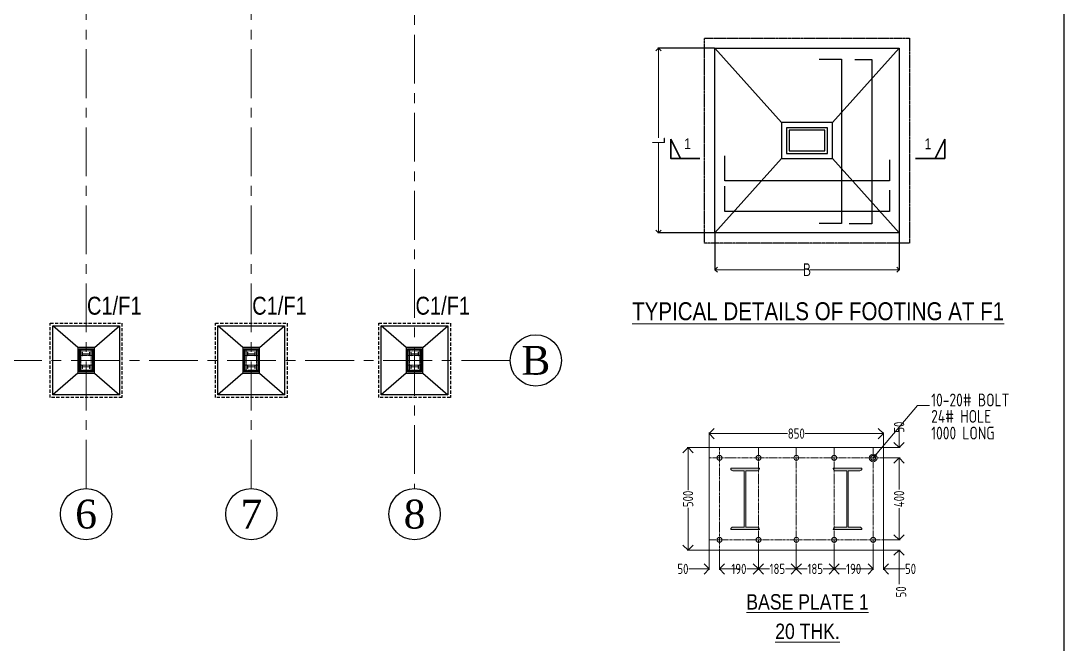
# Model space of a CAD drawing. Header units: millimetres. Extents: x 3470347 to 5996549, y -3470518 to 17149644.
# Drawn here: x 3866919 to 3907837, y 7321260 to 7345582 of the extents above; entities that cross this region are included whole.
import ezdxf
from ezdxf.enums import TextEntityAlignment as Align

# ---------------------------------------------------------------- set-up
doc = ezdxf.new("R2010")
doc.units = ezdxf.units.MM
doc.header["$MEASUREMENT"] = 0
doc.header["$PDMODE"] = 35
doc.header["$PDSIZE"] = -5
for name, pattern in [('CENTER', [50.8, 31.75, -6.35, 6.35, -6.35]), ('CENTERX2', [4, 2.5, -0.5, 0.5, -0.5]), ('DASHED2', [0.375, 0.25, -0.125]), ('HIDDEN', [0.375, 0.25, -0.125])]:
    doc.linetypes.add(name, pattern=pattern)
doc.layers.get('0').update_dxf_attribs({"linetype": 'CONTINUOUS', "lineweight": 25})
doc.layers.get('DEFPOINTS').update_dxf_attribs({"linetype": 'CONTINUOUS', "lineweight": 25})
for name, color, linetype, lineweight in [('BLOCK', 7, 'CONTINUOUS', 30), ('CENTER', 8, 'CENTER', 0), ('GB', 2, 'CONTINUOUS', 20), ('L4', 4, 'CONTINUOUS', 30), ('NOTE', 7, 'CONTINUOUS', 25), ('PV_TEXT_ROMANS', 7, 'CONTINUOUS', 0), ('rDIMension', 1, 'CONTINUOUS', 18), ('rRCC 1', 3, 'CONTINUOUS', 25), ('rRCC 2', 40, 'CONTINUOUS', 15), ('TEXT6', 6, 'CONTINUOUS', 50)]:
    doc.layers.add(name, color=color, linetype=linetype, lineweight=lineweight)
doc.layers.add('CP', color=2, linetype='CONTINUOUS')
doc.layers.add('YQ_AXIS', color=4, linetype='CONTINUOUS')
doc.styles.add('Aerial', font='times.ttf')
doc.styles.add('DIM', font='geniso.shx', dxfattribs={"width": 0.85})
doc.styles.add('J.P', font='ARIALN.TTF')
doc.styles.add('ROMANS', font='', dxfattribs={"width": 0.8})
doc.styles.add('YQ_DIM', font='ARCHS.SHX', dxfattribs={"width": 0.8, "bigfont": 'HZDX.SHX'})
doc.styles.get('ROMANS').set_extended_font_data('AR CENA')
doc.dimstyles.new('ST-150', dxfattribs={"dimscale": 75, "dimtxt": 3, "dimasz": 2, "dimexe": 0.18, "dimexo": 0.0625, "dimgap": 0.2, "dimtad": 0, "dimdec": 0, "dimlfac": 2, "dimzin": 0, "dimdsep": 46, "dimtxsty": 'DIM', "dimblk": 'OPEN90', "dimcen": 0.09, "dimclrd": 256, "dimclrt": 7, "dimadec": 0, "dimazin": 0, "dimtfac": 1, "dimtdec": 0, "dimtofl": 0, "dimtmove": 0, "dimatfit": 3, "dimldrblk": 'OPEN90', "dimfxl": 1, "dimtolj": 1, "dimtzin": 0, "dimlwd": -1, "dimarcsym": 0})
doc.dimstyles.new('ST-25', dxfattribs={"dimscale": 100, "dimtxt": 2.5, "dimasz": 2, "dimexe": 0.18, "dimexo": 0.0625, "dimgap": 0.2, "dimtad": 0, "dimdec": 0, "dimlfac": 0.25, "dimzin": 0, "dimdsep": 46, "dimtxsty": 'DIM', "dimblk": 'OPEN90', "dimcen": 0.09, "dimclrd": 256, "dimclrt": 7, "dimadec": 0, "dimazin": 0, "dimtfac": 1, "dimtdec": 0, "dimtofl": 0, "dimtmove": 0, "dimatfit": 3, "dimldrblk": 'OPEN90', "dimfxl": 1, "dimtolj": 1, "dimtzin": 0, "dimlwd": -1, "dimarcsym": 0})

# ---------------------------------------------------------------- blocks, each defined once
blk = doc.blocks.new('_Open90')
at = {"color": 0, "linetype": 'ByBlock', "lineweight": -2}
for p, q in [((0, 0), (-1, 0)), ((-0.5, 0.5), (0, 0)), ((0, 0), (-0.5, -0.5))]:
    blk.add_line(p, q, dxfattribs=at)
blk = doc.blocks.new('*D62')
at = {"layer": 'DEFPOINTS', "color": 0}
for p in [(3894008, 7344514), (3891807, 7337314), (3894008, 7337314)]:
    blk.add_point(p, dxfattribs=at)
at = {"layer": 'rDIMension', "color": 0, "lineweight": -2}
for p, q in [((3894001, 7344514), (3891789, 7344514)), ((3894001, 7337314), (3891789, 7337314))]:
    blk.add_line(p, q, dxfattribs=at)
at = {"layer": 'rDIMension'}
for p, q in [((3891807, 7344314), (3891807, 7341019)), ((3891807, 7337514), (3891807, 7340809))]:
    blk.add_line(p, q, dxfattribs=at)
at = {"layer": 'rDIMension', "xscale": 200, "yscale": 200, "zscale": 200}
for p, rotation in [((3891807, 7344514), 90), ((3891807, 7337314), 270)]:
    blk.add_blockref('_Open90', p, dxfattribs=dict(at, rotation=rotation))
at = {"layer": 'rDIMension', "color": 7, "insert": (3891807, 7340914), "char_height": 500, "attachment_point": 5, "rotation": 90, "style": 'DIM'}
blk.add_mtext('\\A1;L', dxfattribs=at)
blk = doc.blocks.new('*D63')
at = {"layer": 'DEFPOINTS', "color": 0}
for p in [(3894008, 7337314), (3901208, 7337314), (3901208, 7335872)]:
    blk.add_point(p, dxfattribs=at)
at = {"layer": 'rDIMension', "color": 0, "lineweight": -2}
for p, q in [((3894008, 7337308), (3894008, 7335854)), ((3901208, 7337308), (3901208, 7335854))]:
    blk.add_line(p, q, dxfattribs=at)
at = {"layer": 'rDIMension'}
for p, q in [((3894208, 7335872), (3897481, 7335872)), ((3901008, 7335872), (3897734, 7335872))]:
    blk.add_line(p, q, dxfattribs=at)
at = {"layer": 'rDIMension', "xscale": 200, "yscale": 200, "zscale": 200, "rotation": 180}
blk.add_blockref('_Open90', (3894008, 7335872), dxfattribs=at)
at = {"layer": 'rDIMension', "xscale": 200, "yscale": 200, "zscale": 200}
blk.add_blockref('_Open90', (3901208, 7335872), dxfattribs=at)
at = {"layer": 'rDIMension', "color": 7, "insert": (3897608, 7335872), "char_height": 500, "attachment_point": 5, "style": 'DIM'}
blk.add_mtext('\\A1;B', dxfattribs=at)
blk = doc.blocks.new('SMH-1')
at = {"layer": 'L4'}
for points in [[(0, 0), (815, 0), (815, 535)], [(815, 535), (546, 0)]]:
    blk.add_lwpolyline(points, dxfattribs=at)
at = {"layer": 'TEXT6', "style": 'ROMANS', "width": 0.85}
blk.add_attdef('SEC', text='', height=300, dxfattribs=at).set_placement((346, 410), align=Align.MIDDLE_CENTER)
blk = doc.blocks.new('BP11')
at = {"layer": 'GB', "transparency": 33554483}
h = blk.add_hatch(color=3, dxfattribs=at)
h.dxf.hatch_style = 1
h.paths.add_polyline_path([(3812022, 7355150), (3812022, 7355148), (3812162, 7355148), (3812162, 7355150, 0.414214), (3812152, 7355160), (3812096, 7355160), (3812096, 7355436), (3812152, 7355436, 0.414214), (3812162, 7355446), (3812162, 7355448), (3812022, 7355448), (3812022, 7355446, 0.414214), (3812032, 7355436), (3812089, 7355436), (3812089, 7355160), (3812032, 7355160, 0.414214)])
h = blk.add_hatch(color=3, dxfattribs=at)
h.dxf.hatch_style = 1
h.paths.add_polyline_path([(3812522, 7355148), (3812522, 7355150, -0.414214), (3812532, 7355160), (3812589, 7355160), (3812589, 7355436), (3812532, 7355436, -0.414214), (3812522, 7355446), (3812522, 7355448), (3812662, 7355448), (3812662, 7355446, -0.414214), (3812652, 7355436), (3812596, 7355436), (3812596, 7355160), (3812652, 7355160, -0.414214), (3812662, 7355150), (3812662, 7355148)])
at = {"layer": 'GB', "color": 8, "linetype": 'CENTERX2', "ltscale": 20}
for p, q in [((3812767, 7355498), (3811917, 7355498)), ((3811967, 7355548), (3811967, 7355048)), ((3812157, 7355548), (3812157, 7355048)), ((3812342, 7355548), (3812342, 7355048)), ((3812527, 7355548), (3812527, 7355048)), ((3812717, 7355048), (3812717, 7355548)), ((3811917, 7355098), (3812767, 7355098))]:
    blk.add_line(p, q, dxfattribs=at)
at = {"layer": 'GB', "color": 4}
blk.add_lwpolyline([(3811892, 7355573), (3811892, 7355023), (3812792, 7355023), (3812792, 7355573)], close=True, dxfattribs=at)
at = {"layer": 'GB', "color": 5}
blk.add_lwpolyline([(3811917, 7355548), (3811917, 7355048), (3812767, 7355048), (3812767, 7355548)], close=True, dxfattribs=at)
at = {"layer": 'GB', "color": 3}
for points in [[(3812089, 7355160), (3812032, 7355160, 0.414214), (3812022, 7355150), (3812022, 7355148), (3812162, 7355148), (3812162, 7355150, 0.414214), (3812152, 7355160), (3812096, 7355160), (3812096, 7355436), (3812152, 7355436, 0.414214), (3812162, 7355446), (3812162, 7355448), (3812022, 7355448), (3812022, 7355446, 0.414214), (3812032, 7355436), (3812089, 7355436)], [(3812596, 7355160), (3812652, 7355160, -0.414214), (3812662, 7355150), (3812662, 7355148), (3812522, 7355148), (3812522, 7355150, -0.414214), (3812532, 7355160), (3812589, 7355160), (3812589, 7355436), (3812532, 7355436, -0.414214), (3812522, 7355446), (3812522, 7355448), (3812662, 7355448), (3812662, 7355446, -0.414214), (3812652, 7355436), (3812596, 7355436)]]:
    blk.add_lwpolyline(points, format="xyb", close=True, dxfattribs=at)
at = {"layer": 'GB'}
for centre in [(3811967, 7355498), (3812157, 7355498), (3812342, 7355498), (3812527, 7355498), (3812717, 7355498), (3811967, 7355098), (3812157, 7355098), (3812342, 7355098), (3812527, 7355098), (3812717, 7355098)]:
    blk.add_circle(centre, 12, dxfattribs=at)
blk = doc.blocks.new('*D102')
at = {"layer": 'DEFPOINTS', "color": 0}
for p in [(3815955, 7326734), (3815955, 7326459), (3819355, 7326459)]:
    blk.add_point(p, dxfattribs=at)
at = {"layer": 'rDIMension', "color": 0, "lineweight": -2}
for p, q in [((3815955, 7326465), (3815955, 7326752)), ((3819355, 7326465), (3819355, 7326752))]:
    blk.add_line(p, q, dxfattribs=at)
at = {"layer": 'rDIMension'}
for p, q in [((3816155, 7326734), (3817482, 7326734)), ((3819155, 7326734), (3817828, 7326734))]:
    blk.add_line(p, q, dxfattribs=at)
at = {"layer": 'rDIMension', "xscale": 200, "yscale": 200, "zscale": 200, "rotation": 180}
blk.add_blockref('_Open90', (3815955, 7326734), dxfattribs=at)
at = {"layer": 'rDIMension', "xscale": 200, "yscale": 200, "zscale": 200}
blk.add_blockref('_Open90', (3819355, 7326734), dxfattribs=at)
at = {"layer": 'rDIMension', "color": 7, "insert": (3817655, 7326734), "char_height": 200, "attachment_point": 5, "style": 'DIM'}
blk.add_mtext('\\A1;850', dxfattribs=at)
blk = doc.blocks.new('*D103')
at = {"layer": 'DEFPOINTS', "color": 0}
for p in [(3815955, 7326459), (3815542, 7324459), (3815955, 7324459)]:
    blk.add_point(p, dxfattribs=at)
at = {"layer": 'rDIMension', "color": 0, "lineweight": -2}
for p, q in [((3815949, 7326459), (3815524, 7326459)), ((3815949, 7324459), (3815524, 7324459))]:
    blk.add_line(p, q, dxfattribs=at)
at = {"layer": 'rDIMension'}
for p, q in [((3815542, 7326259), (3815542, 7325632)), ((3815542, 7324659), (3815542, 7325286))]:
    blk.add_line(p, q, dxfattribs=at)
at = {"layer": 'rDIMension', "xscale": 200, "yscale": 200, "zscale": 200}
for p, rotation in [((3815542, 7326459), 90), ((3815542, 7324459), 270)]:
    blk.add_blockref('_Open90', p, dxfattribs=dict(at, rotation=rotation))
at = {"layer": 'rDIMension', "color": 7, "insert": (3815542, 7325459), "char_height": 200, "attachment_point": 5, "rotation": 90, "style": 'DIM'}
blk.add_mtext('\\A1;500', dxfattribs=at)
blk = doc.blocks.new('*D104')
at = {"layer": 'DEFPOINTS', "color": 0}
for p in [(3815955, 7324459), (3816155, 7324459), (3815955, 7324093)]:
    blk.add_point(p, dxfattribs=at)
at = {"layer": 'rDIMension', "color": 0, "lineweight": -2}
for p, q in [((3815955, 7324453), (3815955, 7324075)), ((3816155, 7324453), (3816155, 7324075))]:
    blk.add_line(p, q, dxfattribs=at)
at = {"layer": 'rDIMension'}
for p, q in [((3815755, 7324093), (3815555, 7324093)), ((3816355, 7324093), (3816555, 7324093))]:
    blk.add_line(p, q, dxfattribs=at)
at = {"layer": 'rDIMension', "xscale": 200, "yscale": 200, "zscale": 200}
blk.add_blockref('_Open90', (3815955, 7324093), dxfattribs=at)
at = {"layer": 'rDIMension', "xscale": 200, "yscale": 200, "zscale": 200, "rotation": 180}
blk.add_blockref('_Open90', (3816155, 7324093), dxfattribs=at)
at = {"layer": 'rDIMension', "color": 7, "insert": (3815442, 7324093), "char_height": 200, "attachment_point": 5, "style": 'DIM'}
blk.add_mtext('\\A1;50', dxfattribs=at)
blk = doc.blocks.new('*D105')
at = {"layer": 'DEFPOINTS', "color": 0}
for p in [(3816155, 7324459), (3816915, 7324459), (3816915, 7324093)]:
    blk.add_point(p, dxfattribs=at)
at = {"layer": 'rDIMension', "color": 0, "lineweight": -2}
for p, q in [((3816155, 7324453), (3816155, 7324075)), ((3816915, 7324453), (3816915, 7324075))]:
    blk.add_line(p, q, dxfattribs=at)
at = {"layer": 'rDIMension'}
for p, q in [((3816355, 7324093), (3816379, 7324093)), ((3816715, 7324093), (3816692, 7324093))]:
    blk.add_line(p, q, dxfattribs=at)
at = {"layer": 'rDIMension', "xscale": 200, "yscale": 200, "zscale": 200, "rotation": 180}
blk.add_blockref('_Open90', (3816155, 7324093), dxfattribs=at)
at = {"layer": 'rDIMension', "xscale": 200, "yscale": 200, "zscale": 200}
blk.add_blockref('_Open90', (3816915, 7324093), dxfattribs=at)
at = {"layer": 'rDIMension', "color": 7, "insert": (3816535, 7324093), "char_height": 200, "attachment_point": 5, "style": 'DIM'}
blk.add_mtext('\\A1;190', dxfattribs=at)
blk = doc.blocks.new('*D106')
at = {"layer": 'DEFPOINTS', "color": 0}
for p in [(3816915, 7324459), (3817655, 7324459), (3817655, 7324093)]:
    blk.add_point(p, dxfattribs=at)
at = {"layer": 'rDIMension', "color": 0, "lineweight": -2}
for p, q in [((3816915, 7324453), (3816915, 7324075)), ((3817655, 7324453), (3817655, 7324075))]:
    blk.add_line(p, q, dxfattribs=at)
at = {"layer": 'rDIMension'}
for p, q in [((3817115, 7324093), (3817129, 7324093)), ((3817455, 7324093), (3817441, 7324093))]:
    blk.add_line(p, q, dxfattribs=at)
at = {"layer": 'rDIMension', "xscale": 200, "yscale": 200, "zscale": 200, "rotation": 180}
blk.add_blockref('_Open90', (3816915, 7324093), dxfattribs=at)
at = {"layer": 'rDIMension', "xscale": 200, "yscale": 200, "zscale": 200}
blk.add_blockref('_Open90', (3817655, 7324093), dxfattribs=at)
at = {"layer": 'rDIMension', "color": 7, "insert": (3817285, 7324093), "char_height": 200, "attachment_point": 5, "style": 'DIM'}
blk.add_mtext('\\A1;185', dxfattribs=at)
blk = doc.blocks.new('*D107')
at = {"layer": 'DEFPOINTS', "color": 0}
for p in [(3817655, 7324459), (3818395, 7324459), (3818395, 7324093)]:
    blk.add_point(p, dxfattribs=at)
at = {"layer": 'rDIMension', "color": 0, "lineweight": -2}
for p, q in [((3817655, 7324453), (3817655, 7324075)), ((3818395, 7324453), (3818395, 7324075))]:
    blk.add_line(p, q, dxfattribs=at)
at = {"layer": 'rDIMension'}
for p, q in [((3817855, 7324093), (3817869, 7324093)), ((3818195, 7324093), (3818181, 7324093))]:
    blk.add_line(p, q, dxfattribs=at)
at = {"layer": 'rDIMension', "xscale": 200, "yscale": 200, "zscale": 200, "rotation": 180}
blk.add_blockref('_Open90', (3817655, 7324093), dxfattribs=at)
at = {"layer": 'rDIMension', "xscale": 200, "yscale": 200, "zscale": 200}
blk.add_blockref('_Open90', (3818395, 7324093), dxfattribs=at)
at = {"layer": 'rDIMension', "color": 7, "insert": (3818025, 7324093), "char_height": 200, "attachment_point": 5, "style": 'DIM'}
blk.add_mtext('\\A1;185', dxfattribs=at)
blk = doc.blocks.new('*D108')
at = {"layer": 'DEFPOINTS', "color": 0}
for p in [(3818395, 7324459), (3819155, 7324459), (3819155, 7324093)]:
    blk.add_point(p, dxfattribs=at)
at = {"layer": 'rDIMension', "color": 0, "lineweight": -2}
for p, q in [((3818395, 7324453), (3818395, 7324075)), ((3819155, 7324453), (3819155, 7324075))]:
    blk.add_line(p, q, dxfattribs=at)
at = {"layer": 'rDIMension'}
for p, q in [((3818595, 7324093), (3818619, 7324093)), ((3818955, 7324093), (3818932, 7324093))]:
    blk.add_line(p, q, dxfattribs=at)
at = {"layer": 'rDIMension', "xscale": 200, "yscale": 200, "zscale": 200, "rotation": 180}
blk.add_blockref('_Open90', (3818395, 7324093), dxfattribs=at)
at = {"layer": 'rDIMension', "xscale": 200, "yscale": 200, "zscale": 200}
blk.add_blockref('_Open90', (3819155, 7324093), dxfattribs=at)
at = {"layer": 'rDIMension', "color": 7, "insert": (3818775, 7324093), "char_height": 200, "attachment_point": 5, "style": 'DIM'}
blk.add_mtext('\\A1;190', dxfattribs=at)
blk = doc.blocks.new('*D109')
at = {"layer": 'DEFPOINTS', "color": 0}
for p in [(3819155, 7324459), (3819355, 7324459), (3819355, 7324093)]:
    blk.add_point(p, dxfattribs=at)
at = {"layer": 'rDIMension', "color": 0, "lineweight": -2}
for p, q in [((3819155, 7324453), (3819155, 7324075)), ((3819355, 7324453), (3819355, 7324075))]:
    blk.add_line(p, q, dxfattribs=at)
at = {"layer": 'rDIMension'}
for p, q in [((3818955, 7324093), (3818755, 7324093)), ((3819355, 7324093), (3819772, 7324093)), ((3819555, 7324093), (3819755, 7324093))]:
    blk.add_line(p, q, dxfattribs=at)
at = {"layer": 'rDIMension', "xscale": 200, "yscale": 200, "zscale": 200}
blk.add_blockref('_Open90', (3819155, 7324093), dxfattribs=at)
at = {"layer": 'rDIMension', "xscale": 200, "yscale": 200, "zscale": 200, "rotation": 180}
blk.add_blockref('_Open90', (3819355, 7324093), dxfattribs=at)
at = {"layer": 'rDIMension', "color": 7, "insert": (3819885, 7324093), "char_height": 200, "attachment_point": 5, "style": 'DIM'}
blk.add_mtext('\\A1;50', dxfattribs=at)
blk = doc.blocks.new('*D110')
at = {"layer": 'DEFPOINTS', "color": 0}
for p in [(3819355, 7326459), (3819355, 7326259), (3819662, 7326459)]:
    blk.add_point(p, dxfattribs=at)
at = {"layer": 'rDIMension'}
for p, q in [((3819662, 7326659), (3819662, 7326859)), ((3819662, 7326459), (3819662, 7326745)), ((3819662, 7326059), (3819662, 7325859))]:
    blk.add_line(p, q, dxfattribs=at)
at = {"layer": 'rDIMension', "color": 0, "lineweight": -2}
for p, q in [((3819362, 7326459), (3819680, 7326459)), ((3819362, 7326259), (3819680, 7326259))]:
    blk.add_line(p, q, dxfattribs=at)
at = {"layer": 'rDIMension', "xscale": 200, "yscale": 200, "zscale": 200}
for p, rotation in [((3819662, 7326459), 270), ((3819662, 7326259), 90)]:
    blk.add_blockref('_Open90', p, dxfattribs=dict(at, rotation=rotation))
at = {"layer": 'rDIMension', "color": 7, "insert": (3819662, 7326859), "char_height": 200, "attachment_point": 5, "rotation": 90, "style": 'DIM'}
blk.add_mtext('\\A1;50', dxfattribs=at)
blk = doc.blocks.new('*D111')
at = {"layer": 'DEFPOINTS', "color": 0}
for p in [(3819355, 7326259), (3819355, 7324659), (3819662, 7324659)]:
    blk.add_point(p, dxfattribs=at)
at = {"layer": 'rDIMension', "color": 0, "lineweight": -2}
for p, q in [((3819362, 7326259), (3819680, 7326259)), ((3819362, 7324659), (3819680, 7324659))]:
    blk.add_line(p, q, dxfattribs=at)
at = {"layer": 'rDIMension'}
for p, q in [((3819662, 7326059), (3819662, 7325641)), ((3819662, 7324859), (3819662, 7325277))]:
    blk.add_line(p, q, dxfattribs=at)
at = {"layer": 'rDIMension', "xscale": 200, "yscale": 200, "zscale": 200}
for p, rotation in [((3819662, 7326259), 90), ((3819662, 7324659), 270)]:
    blk.add_blockref('_Open90', p, dxfattribs=dict(at, rotation=rotation))
at = {"layer": 'rDIMension', "color": 7, "insert": (3819662, 7325459), "char_height": 200, "attachment_point": 5, "rotation": 90, "style": 'DIM'}
blk.add_mtext('\\A1;400', dxfattribs=at)
blk = doc.blocks.new('*D112')
at = {"layer": 'DEFPOINTS', "color": 0}
for p in [(3819355, 7324659), (3819355, 7324459), (3819662, 7324459)]:
    blk.add_point(p, dxfattribs=at)
at = {"layer": 'rDIMension'}
for p, q in [((3819662, 7324859), (3819662, 7325059)), ((3819662, 7324459), (3819662, 7323796)), ((3819662, 7324259), (3819662, 7324059))]:
    blk.add_line(p, q, dxfattribs=at)
at = {"layer": 'rDIMension', "color": 0, "lineweight": -2}
for p, q in [((3819362, 7324659), (3819680, 7324659)), ((3819362, 7324459), (3819680, 7324459))]:
    blk.add_line(p, q, dxfattribs=at)
at = {"layer": 'rDIMension', "xscale": 200, "yscale": 200, "zscale": 200}
for p, rotation in [((3819662, 7324659), 270), ((3819662, 7324459), 90)]:
    blk.add_blockref('_Open90', p, dxfattribs=dict(at, rotation=rotation))
at = {"layer": 'rDIMension', "color": 7, "insert": (3819700, 7323644), "char_height": 200, "attachment_point": 5, "rotation": 90, "style": 'DIM'}
blk.add_mtext('\\A1;50', dxfattribs=at)
blk = doc.blocks.new('54HBG')
at = {"layer": 'GB', "transparency": 33554483}
h = blk.add_hatch(color=3, dxfattribs=at)
h.dxf.hatch_style = 1
h.paths.add_polyline_path([(3816375.4, 7326049.4, 0.4142136), (3816415.4, 7326009.4), (3816640.4, 7326009.4), (3816640.4, 7324908.6), (3816415.4, 7324908.6, 0.4142136), (3816375.4, 7324868.6), (3816375.4, 7324859), (3816935.4, 7324859), (3816935.4, 7324868.6, 0.4142136), (3816895.4, 7324908.6), (3816670.4, 7324908.6), (3816670.4, 7326009.4), (3816895.4, 7326009.4, 0.4142136), (3816935.4, 7326049.4), (3816935.4, 7326059), (3816375.4, 7326059)])
h = blk.add_hatch(color=3, dxfattribs=at)
h.dxf.hatch_style = 1
h.paths.add_polyline_path([(3818375.4, 7326059), (3818375.4, 7326049.4, 0.4142136), (3818415.4, 7326009.4), (3818640.4, 7326009.4), (3818640.4, 7324908.6), (3818415.4, 7324908.6, 0.4142136), (3818375.4, 7324868.6), (3818375.4, 7324859), (3818935.4, 7324859), (3818935.4, 7324868.6, 0.4142136), (3818895.4, 7324908.6), (3818670.4, 7324908.6), (3818670.4, 7326009.4), (3818895.4, 7326009.4, 0.4142136), (3818935.4, 7326049.4), (3818935.4, 7326059)])
at = {"layer": 'GB', "color": 8, "linetype": 'CENTERX2', "ltscale": 20}
for p, q in [((3819355.4, 7326259), (3815955.4, 7326259)), ((3816155.4, 7326459), (3816155.4, 7324459)), ((3816915.4, 7324459), (3816915.4, 7326459)), ((3817655.4, 7324459), (3817655.4, 7326459)), ((3818395.4, 7324459), (3818395.4, 7326459)), ((3819155.4, 7324459), (3819155.4, 7326459)), ((3815955.4, 7324659), (3819355.4, 7324659))]:
    blk.add_line(p, q, dxfattribs=at)
at = {"layer": 'GB', "color": 5}
blk.add_lwpolyline([(3819355.4, 7324459), (3819355.4, 7326459), (3815955.4, 7326459), (3815955.4, 7324459)], close=True, dxfattribs=at)
at = {"layer": 'GB', "color": 3}
for points in [[(3816640.4, 7326009.4), (3816415.4, 7326009.4, -0.4142136), (3816375.4, 7326049.4), (3816375.4, 7326059), (3816935.4, 7326059), (3816935.4, 7326049.4, -0.4142136), (3816895.4, 7326009.4), (3816670.4, 7326009.4), (3816670.4, 7324908.6), (3816895.4, 7324908.6, -0.4142136), (3816935.4, 7324868.6), (3816935.4, 7324859), (3816375.4, 7324859), (3816375.4, 7324868.6, -0.4142136), (3816415.4, 7324908.6), (3816640.4, 7324908.6)], [(3818670.4, 7326009.4), (3818895.4, 7326009.4, 0.4142136), (3818935.4, 7326049.4), (3818935.4, 7326059), (3818375.4, 7326059), (3818375.4, 7326049.4, 0.4142136), (3818415.4, 7326009.4), (3818640.4, 7326009.4), (3818640.4, 7324908.6), (3818415.4, 7324908.6, 0.4142136), (3818375.4, 7324868.6), (3818375.4, 7324859), (3818935.4, 7324859), (3818935.4, 7324868.6, 0.4142136), (3818895.4, 7324908.6), (3818670.4, 7324908.6)]]:
    blk.add_lwpolyline(points, format="xyb", close=True, dxfattribs=at)
at = {"layer": 'GB'}
for centre in [(3816155.4, 7326259), (3816915.4, 7326259), (3817655.4, 7326259), (3818395.4, 7326259), (3819155.4, 7326259), (3816155.4, 7324659), (3816915.4, 7324659), (3817655.4, 7324659), (3818395.4, 7324659), (3819155.4, 7324659)]:
    blk.add_circle(centre, 48, dxfattribs=at)
at = {"layer": 'PV_TEXT_ROMANS', "style": 'J.P'}
for s, p in [('%%UBASE PLATE 1', (3817873.6, 7323449.7)), ('%%U20 THK.', (3817873.6, 7322874.8))]:
    blk.add_text(s, height=300, rotation=360, dxfattribs=at).set_placement(p, align=Align.MIDDLE)
at = {"layer": 'rDIMension', "color": 7, "char_height": 250, "attachment_point": 4, "line_spacing_factor": 0.7, "style": 'DIM'}
for s, insert in [('\\A1;10-20# BOLT', (3820287.8, 7327389.9)), ('\\A1;24# HOLE', (3820287.8, 7327069.7)), ('\\A1;1000 LONG', (3820287.8, 7326743.6))]:
    blk.add_mtext(s, dxfattribs=dict(at, insert=insert))
at = {"layer": 'rDIMension'}
for base, p1, p2, picture, middle in [((3819661.9, 7326459), (3819355.4, 7326259), (3819355.4, 7326459), '*D110', (3819661.9, 7326859)), ((3819661.9, 7324459), (3819355.4, 7324659), (3819355.4, 7324459), '*D112', (3819700, 7323682.1))]:
    dim = blk.add_linear_dim(base=base, p1=p1, p2=p2, angle=90, dimstyle='ST-25', override={"dimtxt": 2, "dimblk": 'Open90', "dimtmove": 1}, dxfattribs=at)
    dim.commit()
    dim.dimension.update_dxf_attribs({"geometry": picture, "text_midpoint": middle, "dimtype": 128})
for base, p1, p2, override, picture, middle in [((3815955.4, 7326733.7), (3819355.4, 7326459), (3815955.4, 7326459), {"dimtxt": 2, "dimblk": 'Open90'}, '*D102', (3817655.4, 7326733.7)), ((3815955.4, 7324092.7), (3816155.4, 7324459), (3815955.4, 7324459), {"dimtxt": 2, "dimblk": 'Open90'}, '*D104', (3815441.8, 7324092.7)), ((3816915.4, 7324092.7), (3816155.4, 7324459), (3816915.4, 7324459), {"dimtxt": 2, "dimtmove": 1}, '*D105', (3816535.4, 7324092.7)), ((3819155.4, 7324092.7), (3818395.4, 7324459), (3819155.4, 7324459), {"dimtxt": 2, "dimtmove": 1}, '*D108', (3818775.4, 7324092.7))]:
    dim = blk.add_linear_dim(base=base, p1=p1, p2=p2, dimstyle='ST-25', override=override, dxfattribs=at)
    dim.commit()
    dim.dimension.update_dxf_attribs({"geometry": picture, "text_midpoint": middle})
for base, p1, p2, override, picture, middle in [((3815541.9, 7324459), (3815955.4, 7326459), (3815955.4, 7324459), {"dimtxt": 2, "dimblk": 'Open90'}, '*D103', (3815541.9, 7325459)), ((3819661.9, 7324659), (3819355.4, 7326259), (3819355.4, 7324659), {"dimtxt": 2, "dimblk": 'Open90', "dimtmove": 1}, '*D111', (3819661.9, 7325459))]:
    dim = blk.add_linear_dim(base=base, p1=p1, p2=p2, angle=90, dimstyle='ST-25', override=override, dxfattribs=at)
    dim.commit()
    dim.dimension.update_dxf_attribs({"geometry": picture, "text_midpoint": middle})
for base, p1, p2, override, picture, middle in [((3817655.4, 7324092.7), (3816915.4, 7324459), (3817655.4, 7324459), {"dimtxt": 2, "dimtmove": 1}, '*D106', (3817285.4, 7324092.7)), ((3818395.4, 7324092.7), (3817655.4, 7324459), (3818395.4, 7324459), {"dimtxt": 2, "dimtmove": 1}, '*D107', (3818025.4, 7324092.7)), ((3819355.4, 7324092.7), (3819155.4, 7324459), (3819355.4, 7324459), {"dimtxt": 2, "dimblk": 'Open90', "dimtmove": 1}, '*D109', (3819885.3, 7324092.7))]:
    dim = blk.add_linear_dim(base=base, p1=p1, p2=p2, dimstyle='ST-25', override=override, dxfattribs=at)
    dim.commit()
    dim.dimension.update_dxf_attribs({"geometry": picture, "text_midpoint": middle, "dimtype": 128})
at = {"layer": 'rRCC 2', "annotation_type": 0, "has_hookline": 1, "hookline_direction": 0}
blk.add_leader([(3819155.4, 7326259), (3820017.9, 7327280), (3820257.8, 7327280)], dimstyle='ST-150', override={"dimasz": 2, "dimldrblk": 'Origin'}, dxfattribs=at)

msp = doc.modelspace()

# ---------------------------------------------------------------- linework, layer by layer
at = {"lineweight": 25, "elevation": 0}
msp.add_lwpolyline([(3928604.57, 7289096.44), (3907648.89, 7289096.44), (3907648.89, 7367670.6), (3928604.57, 7367670.6)], close=True, dxfattribs=at)
at = {"color": 7, "linetype": 'DASHED2', "elevation": 0}
msp.add_lwpolyline([(3893607.52, 7336913.93), (3893607.52, 7344913.93), (3901607.52, 7344913.93), (3901607.52, 7336913.93)], close=True, dxfattribs=at)
at = {"color": 1, "linetype": 'ByBlock', "elevation": 0}
for points in [[(3894007.52, 7337313.93), (3894007.52, 7344513.93), (3901207.52, 7344513.93), (3901207.52, 7337313.93)], [(3896607.52, 7341613.93), (3896607.52, 7340213.93), (3898607.52, 7340213.93), (3898607.52, 7341613.93)]]:
    msp.add_lwpolyline(points, close=True, dxfattribs=at)
for points in [[(3896607.52, 7341613.93), (3894007.52, 7344513.93)], [(3898607.52, 7341613.93), (3901207.52, 7344513.93)], [(3896607.52, 7340213.93), (3894007.52, 7337313.93)], [(3898607.52, 7340213.93), (3901207.52, 7337313.93)]]:
    msp.add_lwpolyline(points, dxfattribs=at)
at = {"color": 3, "linetype": 'ByBlock', "elevation": 0}
msp.add_lwpolyline([(3896807.52, 7341413.93), (3896807.52, 7340413.93), (3898407.52, 7340413.93), (3898407.52, 7341413.93)], close=True, dxfattribs=at)
at = {"color": 2, "linetype": 'ByBlock', "elevation": 0}
msp.add_lwpolyline([(3896907.52, 7341313.93), (3896907.52, 7340513.93), (3898307.52, 7340513.93), (3898307.52, 7341313.93)], close=True, dxfattribs=at)
at = {"layer": 'CENTER', "ltscale": 60}
for p, q in [((3869461.91, 7327331.42), (3869461.91, 7363331.42)), ((3875911.91, 7327331.42), (3875911.91, 7363331.42)), ((3882286.91, 7363331.42), (3882286.91, 7327331.42)), ((3886019.03, 7332331.42), (3832683.12, 7332331.42))]:
    msp.add_line(p, q, dxfattribs=at)
at = {"layer": 'NOTE', "color": 7, "linetype": 'HIDDEN', "ltscale": 500}
for points in [[(3870861.91, 7330881.42), (3868061.91, 7330881.42), (3868061.91, 7333781.42), (3870861.91, 7333781.42)], [(3877311.91, 7330881.42), (3874511.91, 7330881.42), (3874511.91, 7333781.42), (3877311.91, 7333781.42)], [(3883686.91, 7330881.42), (3880886.91, 7330881.42), (3880886.91, 7333781.42), (3883686.91, 7333781.42)]]:
    msp.add_lwpolyline(points, close=True, dxfattribs=at)
at = {"layer": 'NOTE', "color": 30, "true_color": 0xf26722}
for points in [[(3870761.91, 7330981.42), (3868161.91, 7330981.42), (3868161.91, 7333681.42), (3870761.91, 7333681.42)], [(3877211.91, 7330981.42), (3874611.91, 7330981.42), (3874611.91, 7333681.42), (3877211.91, 7333681.42)], [(3883586.91, 7330981.42), (3880986.91, 7330981.42), (3880986.91, 7333681.42), (3883586.91, 7333681.42)], [(3869786.91, 7331831.42), (3869786.91, 7332831.42), (3869136.91, 7332831.42), (3869136.91, 7331831.42)], [(3876236.91, 7331831.42), (3876236.91, 7332831.42), (3875586.91, 7332831.42), (3875586.91, 7331831.42)], [(3882611.91, 7331831.42), (3882611.91, 7332831.42), (3881961.91, 7332831.42), (3881961.91, 7331831.42)]]:
    msp.add_lwpolyline(points, close=True, dxfattribs=at)
for points in [[(3869136.91, 7332831.42), (3868161.91, 7333681.42)], [(3869786.91, 7332831.42), (3870761.91, 7333681.42)], [(3875586.91, 7332831.42), (3874611.91, 7333681.42)], [(3876236.91, 7332831.42), (3877211.91, 7333681.42)], [(3881961.91, 7332831.42), (3880986.91, 7333681.42)], [(3882611.91, 7332831.42), (3883586.91, 7333681.42)], [(3869136.91, 7331831.42), (3868161.91, 7330981.42)], [(3869786.91, 7331831.42), (3870761.91, 7330981.42)], [(3875586.91, 7331831.42), (3874611.91, 7330981.42)], [(3876236.91, 7331831.42), (3877211.91, 7330981.42)], [(3881961.91, 7331831.42), (3880986.91, 7330981.42)], [(3882611.91, 7331831.42), (3883586.91, 7330981.42)]]:
    msp.add_lwpolyline(points, dxfattribs=at)
at = {"layer": 'rRCC 1', "color": 2, "elevation": 0}
for points in [[(3898082.8, 7344094.64), (3898955.16, 7344094.64), (3898955.16, 7337678.72), (3898082.8, 7337678.72)], [(3899477.47, 7344083.51), (3900131.6, 7344083.51), (3900131.6, 7337667.59), (3899259.24, 7337667.59)], [(3900821.7, 7340166.18), (3900821.7, 7339342.52), (3894398.81, 7339342.52), (3894398.81, 7340321.24)], [(3900821.7, 7338971.83), (3900821.7, 7338148.16), (3894398.81, 7338148.16), (3894398.81, 7339126.89)]]:
    msp.add_lwpolyline(points, dxfattribs=at)
at = {"layer": 'YQ_AXIS', "color": 1}
for centre in [(3887019.03, 7332331.42), (3869461.91, 7326331.42), (3875911.91, 7326331.42), (3882286.91, 7326331.42)]:
    msp.add_circle(centre, 1000, dxfattribs=at)

# ---------------------------------------------------------------- block references
at = {"layer": 'BLOCK'}
ref = msp.add_blockref('SMH-1', (3893427.5, 7340213.93, 0), dxfattribs=dict(at, xscale=-1.397056309634787, yscale=1.397056309634787, zscale=1.397056309634787))
ref.add_attrib('SEC', '1', dxfattribs={"layer": 'TEXT6', "height": 419.12, "style": 'ROMANS', "width": 0.85}).set_placement((3892943.6, 7340786.93, 0), align=Align.MIDDLE_CENTER)
at = {"layer": 'BLOCK', "xscale": 1.397056309634787, "yscale": 1.397056309634787, "zscale": 1.397056309634787}
msp.add_blockref('SMH-1', (3901846.34, 7340213.93, 0), dxfattribs=at).add_auto_attribs({'SEC': '1'})
at = {"layer": 'GB', "xscale": -1, "rotation": 89.99999999999997}
for p in [(11224759.98, 11144673.91), (11231209.98, 11144673.91)]:
    msp.add_blockref('BP11', p, dxfattribs=at)
at = {"layer": 'GB', "rotation": 270}
msp.add_blockref('BP11', (-3473011.16, 11144673.91), dxfattribs=at)
at = {"layer": 'GB', "xscale": 2, "yscale": 2, "zscale": 2}
msp.add_blockref('54HBG', (-3738120.98, -7323992.67), dxfattribs=at)

# ---------------------------------------------------------------- texts
at = {"layer": 'CP', "transparency": 16777216, "char_height": 700, "attachment_point": 9, "style": 'YQ_DIM'}
for insert in [(3871626.85, 7334106.5), (3878076.85, 7334106.5), (3884451.85, 7334106.5)]:
    msp.add_mtext_dynamic_manual_height_columns('{\\fArial|b0|i0|c0|p34;\\C6;C1/F1}', width=302.8267, gutter_width=2560.24, heights=[-723.87], dxfattribs=dict(at, insert=insert))
at = {"layer": 'PV_TEXT_ROMANS', "style": 'J.P'}
msp.add_text('%%UTYPICAL DETAILS OF FOOTING AT F1', height=700, rotation=360, dxfattribs=at).set_placement((3898041.3, 7334250.95, 0), align=Align.MIDDLE)
at = {"layer": 'YQ_AXIS', "color": 1, "style": 'Aerial'}
for s, p in [('B', (3887019.03, 7332331.42)), ('6', (3869461.91, 7326331.42)), ('7', (3875911.91, 7326331.42)), ('8', (3882286.91, 7326331.42))]:
    msp.add_text(s, height=1125, dxfattribs=at).set_placement(p, align=Align.MIDDLE)

# ---------------------------------------------------------------- dimensions: what is measured, and where the dimension line sits
at = {"layer": 'rDIMension'}
dim = msp.add_linear_dim(base=(3891806.84, 7337313.93, 0), p1=(3894007.52, 7344513.93, 0), p2=(3894007.52, 7337313.93, 0), angle=90, text='L', dimstyle='ST-25', override={"dimtxt": 5, "dimblk": 'Open90'}, dxfattribs=at)
dim.commit()
dim.dimension.update_dxf_attribs({"geometry": '*D62', "text_midpoint": (3891806.84, 7340913.93, 0)})
dim = msp.add_linear_dim(base=(3901207.52, 7335871.75, 0), p1=(3894007.52, 7337313.93, 0), p2=(3901207.52, 7337313.93, 0), text='B', dimstyle='ST-25', override={"dimtxt": 5, "dimblk": 'Open90'}, dxfattribs=at)
dim.commit()
dim.dimension.update_dxf_attribs({"geometry": '*D63', "text_midpoint": (3897607.52, 7335871.75, 0)})

doc.saveas('drawing.dxf')
